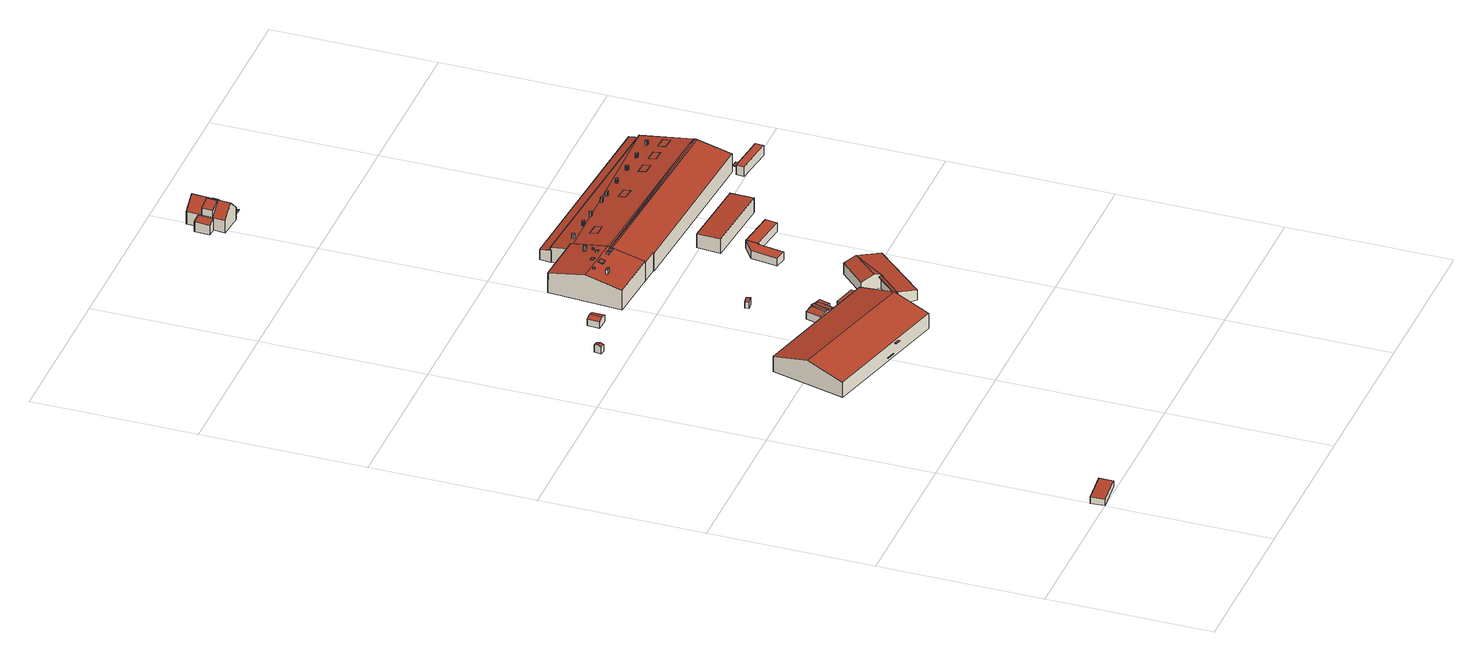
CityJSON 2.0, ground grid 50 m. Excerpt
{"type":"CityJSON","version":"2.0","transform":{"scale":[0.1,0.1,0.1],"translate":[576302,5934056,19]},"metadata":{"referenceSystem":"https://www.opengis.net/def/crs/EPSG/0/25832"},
"CityObjects":{
"building1":{"type":"Building","attributes":{"Grundfläche 2D":"42.146445","Grundhöhe NN":"19.862"},"geometry":[{"type":"Solid","lod":"3","boundaries":[[[[0,1,2,3]],[[4,5,3,2]],[[5,6,0,3]],[[6,7,1,0]],[[7,4,2,1]],[[7,6,5,4]]]],"semantics":{"surfaces":[{"type":"RoofSurface"},{"type":"WallSurface"},{"type":"GroundSurface"}],"values":[[0,1,1,1,1,2]]}}]},
"building2":{"type":"Building","attributes":{"Grundfläche 2D":"3.332562","Grundhöhe NN":"21.143"},"geometry":[{"type":"Solid","lod":"3","boundaries":[[[[8,9,10,11]],[[12,8,11,13]],[[13,11,10,14,15]],[[12,13,15,16]],[[9,8,12,16,17]],[[10,9,17,14]],[[15,14,17,16]]]],"semantics":{"surfaces":[{"type":"RoofSurface"},{"type":"WallSurface"},{"type":"GroundSurface"}],"values":[[0,0,1,1,1,1,2]]}}]},
"building3":{"type":"Building","attributes":{"Grundfläche 2D":"1010.955242","Grundhöhe NN":"20.908"},"children":["building3-1","building3-2"],"geometry":[{"type":"Solid","lod":"3","boundaries":[[[[18,19,20,21,22]],[[23,24,19,18]],[[25,26,27,28]],[[20,19,24,29,30]],[[27,31,32,22,21,20,30,33,28]],[[23,18,22,32,34]],[[24,23,34,29]],[[25,28,33,35]],[[26,25,35,36]],[[27,26,36,31]],[[32,31,36,35,33,30,29,34]]]],"semantics":{"surfaces":[{"type":"RoofSurface"},{"type":"WallSurface"},{"type":"GroundSurface"}],"values":[[0,0,0,1,1,1,1,1,1,1,2]]}}]},
"building3-1":{"type":"BuildingInstallation","parents":["building3"],"geometry":[{"type":"MultiSurface","lod":"3","boundaries":[[[37,38,39,40]],[[41,42,40,39]],[[42,43,37,40]],[[43,44,38,37]],[[44,41,39,38]],[[44,43,42,41]]],"semantics":{"surfaces":[{"type":"RoofSurface"},{"type":"WallSurface"},{"type":"OuterCeilingSurface"}],"values":[0,1,1,1,1,2]}}]},
"building3-2":{"type":"BuildingInstallation","parents":["building3"],"geometry":[{"type":"MultiSurface","lod":"3","boundaries":[[[45,46,47,48]],[[49,50,48,47]],[[51,49,47,46]],[[50,52,45,48]],[[52,51,46,45]],[[51,52,50,49]]],"semantics":{"surfaces":[{"type":"RoofSurface"},{"type":"WallSurface"},{"type":"OuterCeilingSurface"}],"values":[0,1,1,1,1,2]}}]},
"building4":{"type":"Building","attributes":{"Grundfläche 2D":"14.002115","Grundhöhe NN":"21.414"},"geometry":[{"type":"Solid","lod":"3","boundaries":[[[[53,54,55,56]],[[57,53,56,58]],[[58,56,55,59,60]],[[57,58,60,61]],[[54,53,57,61,62]],[[55,54,62,59]],[[60,59,62,61]]]],"semantics":{"surfaces":[{"type":"RoofSurface"},{"type":"WallSurface"},{"type":"GroundSurface"}],"values":[[0,0,1,1,1,1,2]]}}]},
"building5":{"type":"Building","attributes":{"Grundfläche 2D":"30.208873","Grundhöhe NN":"20.948"},"children":["building5-1"],"geometry":[{"type":"Solid","lod":"3","boundaries":[[[[63,64,65,66,67,68,69]],[[70,71,72,73,69,68]],[[64,63,69,73,72,74,75]],[[66,65,64,75,76]],[[71,70,68,67,66,76,77]],[[72,71,77,74]],[[76,75,74,77]]]],"semantics":{"surfaces":[{"type":"RoofSurface"},{"type":"WallSurface"},{"type":"GroundSurface"}],"values":[[0,0,1,1,1,1,2]]}}]},
"building5-1":{"type":"BuildingInstallation","parents":["building5"],"geometry":[{"type":"MultiSurface","lod":"3","boundaries":[[[78,79,80,81,82]],[[63,67,80,79]],[[68,70,81,80,67]],[[70,73,82,81]],[[63,79,78,82,73,69]]],"semantics":{"surfaces":[{"type":"RoofSurface"},{"type":"WallSurface"}],"values":[0,1,1,1,1]}}]},
"building6":{"type":"Building","attributes":{"Grundfläche 2D":"7.065862","Grundhöhe NN":"20.731"},"geometry":[{"type":"Solid","lod":"3","boundaries":[[[[83,84,85,86,87,88]],[[89,90,88,87]],[[90,91,83,88]],[[91,92,84,83]],[[92,93,85,84]],[[93,94,86,85]],[[94,89,87,86]],[[94,93,92,91,90,89]]]],"semantics":{"surfaces":[{"type":"RoofSurface"},{"type":"WallSurface"},{"type":"GroundSurface"}],"values":[[0,1,1,1,1,1,1,2]]}}]},
"building7":{"type":"Building","attributes":{"Grundfläche 2D":"2.699422","Grundhöhe NN":"20.708"},"geometry":[{"type":"Solid","lod":"3","boundaries":[[[[95,96,97,98]],[[99,100,98,97]],[[100,101,95,98]],[[101,102,96,95]],[[102,99,97,96]],[[102,101,100,99]]]],"semantics":{"surfaces":[{"type":"RoofSurface"},{"type":"WallSurface"},{"type":"GroundSurface"}],"values":[[0,1,1,1,1,2]]}}]},
"building8":{"type":"Building","attributes":{"Grundfläche 2D":"362.939874","Grundhöhe NN":"20.905"},"children":["building8-1","building8-2","building8-3","building8-4","building8-5","building8-6","building8-7","building8-8","building8-9","building8-10"],"geometry":[{"type":"Solid","lod":"3","boundaries":[[[[103,104,105,106,107,108]],[[107,106,109,110,108]],[[104,103,111,112]],[[113,114,109,106,105,104,112,115]],[[110,109,114,116]],[[111,103,108,110,116]],[[114,113,115,112,111,116]]]],"semantics":{"surfaces":[{"type":"RoofSurface"},{"type":"WallSurface"},{"type":"GroundSurface"}],"values":[[0,0,1,1,1,1,2]]}}]},
"building8-1":{"type":"BuildingInstallation","parents":["building8"],"geometry":[{"type":"MultiSurface","lod":"3","boundaries":[[[117,118,119,120]],[[120,119,121,122]],[[117,120,122,123]],[[118,117,123,124]],[[119,118,124,121]]],"semantics":{"surfaces":[{"type":"RoofSurface"},{"type":"WallSurface"}],"values":[0,1,1,1,1]}}]},
"building8-2":{"type":"BuildingInstallation","parents":["building8"],"geometry":[{"type":"MultiSurface","lod":"3","boundaries":[[[125,126,127,128]],[[128,127,129,130]],[[125,128,130,131]],[[126,125,131,132]],[[127,126,132,129]]],"semantics":{"surfaces":[{"type":"RoofSurface"},{"type":"WallSurface"}],"values":[0,1,1,1,1]}}]},
"building8-3":{"type":"BuildingInstallation","parents":["building8"],"geometry":[{"type":"MultiSurface","lod":"3","boundaries":[[[133,134,135,136]],[[136,135,137,138]],[[133,136,138,139]],[[134,133,139,140]],[[135,134,140,137]]],"semantics":{"surfaces":[{"type":"RoofSurface"},{"type":"WallSurface"}],"values":[0,1,1,1,1]}}]},
"building8-4":{"type":"BuildingInstallation","parents":["building8"],"geometry":[{"type":"MultiSurface","lod":"3","boundaries":[[[141,142,143,144]],[[144,143,145,146]],[[141,144,146,147]],[[142,141,147,148]],[[143,142,148,145]]],"semantics":{"surfaces":[{"type":"RoofSurface"},{"type":"WallSurface"}],"values":[0,1,1,1,1]}}]},
"building8-5":{"type":"BuildingInstallation","parents":["building8"],"geometry":[{"type":"MultiSurface","lod":"3","boundaries":[[[149,150,151,152]],[[153,154,152,151]],[[149,152,154,155]],[[155,156,150,149]],[[151,150,156,153]]],"semantics":{"surfaces":[{"type":"RoofSurface"},{"type":"WallSurface"}],"values":[0,1,1,1,1]}}]},
"building8-6":{"type":"BuildingInstallation","parents":["building8"],"geometry":[{"type":"MultiSurface","lod":"3","boundaries":[[[157,158,159,160]],[[160,159,161,162]],[[157,160,162,163]],[[158,157,163,164]],[[159,158,164,161]]],"semantics":{"surfaces":[{"type":"RoofSurface"},{"type":"WallSurface"}],"values":[0,1,1,1,1]}}]},
"building8-7":{"type":"BuildingInstallation","parents":["building8"],"geometry":[{"type":"MultiSurface","lod":"3","boundaries":[[[165,166,167,168]],[[168,167,169,170]],[[165,168,170,171]],[[166,165,171,172]],[[167,166,172,169]]],"semantics":{"surfaces":[{"type":"RoofSurface"},{"type":"WallSurface"}],"values":[0,1,1,1,1]}}]},
"building8-8":{"type":"BuildingInstallation","parents":["building8"],"geometry":[{"type":"MultiSurface","lod":"3","boundaries":[[[173,174,175,176]],[[177,178,176,175]],[[173,176,178,179]],[[179,180,174,173]],[[175,174,180,177]]],"semantics":{"surfaces":[{"type":"RoofSurface"},{"type":"WallSurface"}],"values":[0,1,1,1,1]}}]},
"building8-9":{"type":"BuildingInstallation","parents":["building8"],"geometry":[{"type":"MultiSurface","lod":"3","boundaries":[[[181,182,183,184]],[[184,183,185,186]],[[181,184,186,187]],[[182,181,187,188]],[[183,182,188,185]]],"semantics":{"surfaces":[{"type":"RoofSurface"},{"type":"WallSurface"}],"values":[0,1,1,1,1]}}]},
"building8-10":{"type":"BuildingInstallation","parents":["building8"],"geometry":[{"type":"MultiSurface","lod":"3","boundaries":[[[189,190,191,192]],[[192,191,193,194]],[[189,192,194,195]],[[190,189,195,196]],[[191,190,196,193]]],"semantics":{"surfaces":[{"type":"RoofSurface"},{"type":"WallSurface"}],"values":[0,1,1,1,1]}}]},
"building9":{"type":"Building","attributes":{"Grundfläche 2D":"195.399644","Grundhöhe NN":"20.167"},"children":["building9-1"],"geometry":[{"type":"Solid","lod":"3","boundaries":[[[[197,198,199,200,201,202]],[[200,203,204,205]],[[205,201,200]],[[199,198,206,207]],[[203,200,199,207,208]],[[204,203,208,209]],[[209,210,211,212,201,205,204]],[[211,210,213,214,197,202,201,212]],[[198,197,214,206]],[[213,210,209,208,207,206,214]]]],"semantics":{"surfaces":[{"type":"RoofSurface"},{"type":"WallSurface"},{"type":"GroundSurface"}],"values":[[0,0,0,1,1,1,1,1,1,2]]}}]},
"building9-1":{"type":"BuildingInstallation","parents":["building9"],"geometry":[{"type":"MultiSurface","lod":"3","boundaries":[[[215,202,216,212,217,218]],[[216,202,219,211,212]],[[218,217,220,221]],[[215,218,221,222]],[[202,215,222,219]],[[212,211,220,217]],[[222,221,220,211,219]]],"semantics":{"surfaces":[{"type":"RoofSurface"},{"type":"WallSurface"},{"type":"OuterCeilingSurface"}],"values":[0,1,1,1,1,1,2]}}]},
"building10":{"type":"Building","attributes":{"Grundfläche 2D":"38.367007","Grundhöhe NN":"20.941"},"geometry":[{"type":"Solid","lod":"3","boundaries":[[[[223,224,225,226,227,228,229]],[[227,226,230,231]],[[228,227,231,232]],[[229,228,232,233]],[[234,224,223,229,233,235]],[[225,224,234,236]],[[226,225,236,230]],[[236,234,235,233,232,231,230]]]],"semantics":{"surfaces":[{"type":"RoofSurface"},{"type":"WallSurface"},{"type":"GroundSurface"}],"values":[[0,1,1,1,1,1,1,2]]}}]},
"building11":{"type":"Building","attributes":{"Grundfläche 2D":"43.555384","Grundhöhe NN":"20.640"},"geometry":[{"type":"Solid","lod":"3","boundaries":[[[[237,238,223,239]],[[240,241,239,223]],[[241,242,237,239]],[[242,243,238,237]],[[243,240,223,238]],[[243,242,241,240]]]],"semantics":{"surfaces":[{"type":"RoofSurface"},{"type":"WallSurface"},{"type":"GroundSurface"}],"values":[[0,1,1,1,1,2]]}}]},
"building12":{"type":"Building","attributes":{"Grundfläche 2D":"100.369140","Grundhöhe NN":"21.172"},"children":["building12-1","building12-2","building12-3","building12-4","building12-5","building12-6"],"geometry":[{"type":"Solid","lod":"3","boundaries":[[[[244,245,246,247]],[[248,249,250,251,252,253,254,255]],[[256,247,246,257,258,259,254,253,252,260,261]],[[262,263,264,265,266,267]],[[245,244,256,257]],[[245,257,246]],[[247,256,244]],[[251,250,249,248,255,268,269,270]],[[252,251,270,271]],[[260,252,271,272]],[[263,262,273,274,259,258,257,256,261,260,272,275,265,264]],[[268,255,254,259,274]],[[266,265,275,276]],[[267,266,276,277]],[[262,267,277,273]],[[277,276,275,272,271,270,269,268,274,273]]]],"semantics":{"surfaces":[{"type":"RoofSurface"},{"type":"WallSurface"},{"type":"GroundSurface"}],"values":[[0,0,0,0,1,1,1,1,1,1,1,1,1,1,1,2]]}}]},
"building12-1":{"type":"BuildingInstallation","parents":["building12"],"geometry":[{"type":"MultiSurface","lod":"3","boundaries":[[[278,279,280,281]],[[280,279,282,283]],[[281,280,283,284]],[[278,281,284,285]],[[279,278,285,282]]],"semantics":{"surfaces":[{"type":"RoofSurface"},{"type":"WallSurface"}],"values":[0,1,1,1,1]}}]},
"building12-2":{"type":"BuildingInstallation","parents":["building12"],"geometry":[{"type":"MultiSurface","lod":"3","boundaries":[[[286,287,288,289,290,291]],[[289,288,287,292,293]],[[287,286,291,294,295,292]],[[293,296,290,289]],[[296,294,291,290]]],"semantics":{"surfaces":[{"type":"RoofSurface"},{"type":"WallSurface"}],"values":[0,1,1,1,1]}}]},
"building12-3":{"type":"BuildingInstallation","parents":["building12"],"geometry":[{"type":"MultiSurface","lod":"3","boundaries":[[[297,298,299,300]],[[299,298,301,302]],[[300,299,302,303]],[[303,304,297,300]],[[304,301,298,297]]],"semantics":{"surfaces":[{"type":"RoofSurface"},{"type":"WallSurface"}],"values":[0,1,1,1,1]}}]},
"building12-4":{"type":"BuildingInstallation","parents":["building12"],"geometry":[{"type":"MultiSurface","lod":"3","boundaries":[[[305,306,307,308,309,310]],[[306,305,311,312]],[[313,310,309,308,314,315]],[[305,310,313,311]],[[314,308,307,306,312,316]]],"semantics":{"surfaces":[{"type":"RoofSurface"},{"type":"WallSurface"}],"values":[0,1,1,1,1]}}]},
"building12-5":{"type":"BuildingInstallation","parents":["building12"],"geometry":[{"type":"MultiSurface","lod":"3","boundaries":[[[317,318,319,320]],[[321,322,320,319]],[[322,323,317,320]],[[323,324,318,317]],[[324,321,319,318]],[[324,323,322,321]]],"semantics":{"surfaces":[{"type":"RoofSurface"},{"type":"WallSurface"},{"type":"OuterCeilingSurface"}],"values":[0,1,1,1,1,2]}}]},
"building12-6":{"type":"BuildingInstallation","parents":["building12"],"geometry":[{"type":"MultiSurface","lod":"3","boundaries":[[[325,326,327,328]],[[329,330,328,327]],[[330,331,325,328]],[[331,332,326,325]],[[332,329,327,326]],[[332,331,330,329]]],"semantics":{"surfaces":[{"type":"RoofSurface"},{"type":"WallSurface"},{"type":"OuterCeilingSurface"}],"values":[0,1,1,1,1,2]}}]},
"building13":{"type":"Building","attributes":{"Grundfläche 2D":"164.582703","Grundhöhe NN":"20.573"},"geometry":[{"type":"Solid","lod":"3","boundaries":[[[[333,334,335,336]],[[337,338,336,335]],[[338,339,333,336]],[[339,340,334,333]],[[340,337,335,334]],[[340,339,338,337]]]],"semantics":{"surfaces":[{"type":"RoofSurface"},{"type":"WallSurface"},{"type":"GroundSurface"}],"values":[[0,1,1,1,1,2]]}}]},
"building14":{"type":"Building","attributes":{"Grundfläche 2D":"1967.880481","Grundhöhe NN":"20.336"},"children":["building14-1","building14-2","building14-3","building14-4","building14-5","building14-6","building14-7","building14-8","building14-9","building14-10","building14-11","building14-12","building14-13","building14-14","building14-15","building14-16"],"geometry":[{"type":"MultiSurface","lod":"3","boundaries":[[[341,342,343]],[[342,341,344]],[[344,341,344,345]],[[346,342,344,345]],[[345,347,348]],[[349,350,351,348,352,353]],[[348,351,354]],[[348,354,345]],[[349,351,354]],[[350,345,351]],[[345,354,351]],[[345,350,355,346]],[[355,356,357,346]],[[358,342,346]],[[359,360,361,362,363,364,365]],[[350,352,348,347,366,367,362,361,360,359,356]],[[350,349,352]],[[358,368,369,370,371,343,342]],[[372,373,374]],[[375,376,374,377]],[[372,374,376]],[[378,377,379]],[[375,377,378]],[[380,381,382,383]],[[341,344,347,345,344,341,343]],[[356,355,350]],[[357,346,358,346,357,356]],[[359,365,384,385]],[[386,387,368,358,346,357,356,359,385,388]],[[369,368,387,389]],[[370,369,389,390]],[[371,370,390,391]],[[392,393,394,379,377,362,367,344,341,343,371,391,395]],[[367,366,344]],[[366,347,344]],[[362,377,374,363]],[[396,384,365,364,363,374,373]],[[380,397,398,381]],[[382,381,398,399]],[[383,382,399,400]],[[380,383,400,397]],[[378,379,394,401]],[[375,378,401,402]],[[376,375,402,403]],[[372,376,403,404]],[[373,372,404,396]],[[404,403,402,401,394,393,392,395,391,390,389,387,386,388,385,384,396]],[[398,397,400,399]]],"semantics":{"surfaces":[{"type":"RoofSurface"},{"type":"WallSurface"},{"type":"GroundSurface"}],"values":[0,0,0,0,0,0,0,0,0,0,0,0,0,0,0,0,0,0,0,0,0,0,0,0,1,1,1,1,1,1,1,1,1,1,1,1,1,1,1,1,1,1,1,1,1,1,2,2]}}]},
"building14-1":{"type":"BuildingInstallation","parents":["building14"],"geometry":[{"type":"MultiSurface","lod":"3","boundaries":[[[405,406,407,408,409,410,411,412,413,414,415,416]],[[409,408,417,418]],[[410,409,418,419]],[[411,410,419,420]],[[412,411,420,421]],[[413,412,421,422]],[[414,413,422,423]],[[415,414,423,424]],[[416,415,424,425]],[[405,416,425,426]],[[406,405,426,427]],[[407,406,427,428]],[[408,407,428,417]]],"semantics":{"surfaces":[{"type":"RoofSurface"},{"type":"WallSurface"}],"values":[0,1,1,1,1,1,1,1,1,1,1,1,1]}}]},
"building14-2":{"type":"BuildingInstallation","parents":["building14"],"geometry":[{"type":"MultiSurface","lod":"3","boundaries":[[[429,430,431,432]],[[432,431,433,434]],[[429,432,434,435]],[[430,429,435,436]],[[431,430,436,433]]],"semantics":{"surfaces":[{"type":"RoofSurface"},{"type":"WallSurface"}],"values":[0,1,1,1,1]}}]},
"building14-3":{"type":"BuildingInstallation","parents":["building14"],"geometry":[{"type":"MultiSurface","lod":"3","boundaries":[[[437,438,439,440]],[[440,439,441,442]],[[437,440,442,443]],[[438,437,443,444]],[[439,438,444,441]]],"semantics":{"surfaces":[{"type":"RoofSurface"},{"type":"WallSurface"}],"values":[0,1,1,1,1]}}]},
"building14-4":{"type":"BuildingInstallation","parents":["building14"],"geometry":[{"type":"MultiSurface","lod":"3","boundaries":[[[445,446,447,448]],[[448,447,449,450]],[[445,448,450,451]],[[446,445,451,452]],[[447,446,452,449]]],"semantics":{"surfaces":[{"type":"RoofSurface"},{"type":"WallSurface"}],"values":[0,1,1,1,1]}}]},
"building14-5":{"type":"BuildingInstallation","parents":["building14"],"geometry":[{"type":"MultiSurface","lod":"3","boundaries":[[[453,454,455,456,457,458,459,460,461,462,463,464]],[[360,465,453,464]],[[464,463,466,360]],[[465,467,454,453]],[[467,468,455,454]],[[468,469,456,455]],[[469,470,457,456]],[[470,471,458,457]],[[471,472,459,458]],[[472,473,460,459]],[[473,474,461,460]],[[474,475,462,461]],[[475,466,463,462]]],"semantics":{"surfaces":[{"type":"RoofSurface"},{"type":"WallSurface"}],"values":[0,1,1,1,1,1,1,1,1,1,1,1,1]}}]},
"building14-6":{"type":"BuildingInstallation","parents":["building14"],"geometry":[{"type":"MultiSurface","lod":"3","boundaries":[[[476,477,478,479]],[[479,478,480,481]],[[476,479,481,482]],[[477,476,482,483]],[[478,477,483,480]]],"semantics":{"surfaces":[{"type":"RoofSurface"},{"type":"WallSurface"}],"values":[0,1,1,1,1]}}]},
"building14-7":{"type":"BuildingInstallation","parents":["building14"],"geometry":[{"type":"MultiSurface","lod":"3","boundaries":[[[484,485,486,487,488,489,490,491,492,493,494,495]],[[490,489,496,497]],[[491,490,497,498]],[[492,491,498,499]],[[493,492,499,500]],[[494,493,500,501]],[[495,494,501,502]],[[484,495,502,503]],[[485,484,503,504]],[[486,485,504,505]],[[487,486,505,506]],[[488,487,506,507]],[[489,488,507,496]]],"semantics":{"surfaces":[{"type":"RoofSurface"},{"type":"WallSurface"}],"values":[0,1,1,1,1,1,1,1,1,1,1,1,1]}}]},
"building14-8":{"type":"BuildingInstallation","parents":["building14"],"geometry":[{"type":"MultiSurface","lod":"3","boundaries":[[[508,509,510,511,512,513,514,515,516,517,518,519,520]],[[521,522,514,513]],[[522,523,515,514]],[[523,524,516,515]],[[525,518,517,516,524,361]],[[525,526,519,518]],[[526,527,520,519]],[[527,528,508,520]],[[528,529,509,508]],[[529,530,510,509]],[[530,531,511,510]],[[512,511,531,532]],[[532,521,513,512]]],"semantics":{"surfaces":[{"type":"RoofSurface"},{"type":"WallSurface"}],"values":[0,1,1,1,1,1,1,1,1,1,1,1,1]}}]},
"building14-9":{"type":"BuildingInstallation","parents":["building14"],"geometry":[{"type":"MultiSurface","lod":"3","boundaries":[[[533,534,535,536,537,538,539,540,541,542,543,544]],[[538,537,545,546]],[[539,538,546,547]],[[540,539,547,548]],[[541,540,548,549]],[[542,541,549,550]],[[543,542,550,551]],[[544,543,551,552]],[[533,544,552,553]],[[534,533,553,554]],[[535,534,554,555]],[[536,535,555,556]],[[537,536,556,545]]],"semantics":{"surfaces":[{"type":"RoofSurface"},{"type":"WallSurface"}],"values":[0,1,1,1,1,1,1,1,1,1,1,1,1]}}]},
"building14-10":{"type":"BuildingInstallation","parents":["building14"],"geometry":[{"type":"MultiSurface","lod":"3","boundaries":[[[557,558,559,560,561,562,563,564,565,566,567,568]],[[563,562,569,570]],[[564,563,570,571]],[[565,564,571,572]],[[566,565,572,573]],[[567,566,573,574]],[[568,567,574,575]],[[557,568,575,576]],[[558,557,576,577]],[[559,558,577,578]],[[560,559,578,579]],[[561,560,579,580]],[[562,561,580,569]]],"semantics":{"surfaces":[{"type":"RoofSurface"},{"type":"WallSurface"}],"values":[0,1,1,1,1,1,1,1,1,1,1,1,1]}}]},
"building14-11":{"type":"BuildingInstallation","parents":["building14"],"geometry":[{"type":"MultiSurface","lod":"3","boundaries":[[[581,582,583,584,585,586,587,588,589,590,591,592]],[[588,587,593,594]],[[589,588,594,595]],[[590,589,595,596]],[[591,590,596,597]],[[592,591,597,598]],[[581,592,598,599]],[[582,581,599,600]],[[583,582,600,601]],[[584,583,601,602]],[[585,584,602,603]],[[586,585,603,604]],[[587,586,604,593]]],"semantics":{"surfaces":[{"type":"RoofSurface"},{"type":"WallSurface"}],"values":[0,1,1,1,1,1,1,1,1,1,1,1,1]}}]},
"building14-12":{"type":"BuildingInstallation","parents":["building14"],"geometry":[{"type":"MultiSurface","lod":"3","boundaries":[[[605,606,607,608,609,610,611,612,613,614,615,616]],[[614,613,617,618]],[[615,614,618,619]],[[616,615,619,620]],[[605,616,620,621]],[[606,605,621,622]],[[607,606,622,623]],[[608,607,623,624]],[[609,608,624,625]],[[610,609,625,626]],[[611,610,626,627]],[[612,611,627,628]],[[613,612,628,617]]],"semantics":{"surfaces":[{"type":"RoofSurface"},{"type":"WallSurface"}],"values":[0,1,1,1,1,1,1,1,1,1,1,1,1]}}]},
"building14-13":{"type":"BuildingInstallation","parents":["building14"],"geometry":[{"type":"MultiSurface","lod":"3","boundaries":[[[629,630,631,632,633,634,635,636,637,638,639,640]],[[634,633,641,642]],[[635,634,642,643]],[[636,635,643,644]],[[637,636,644,645]],[[638,637,645,646]],[[639,638,646,647]],[[640,639,647,648]],[[629,640,648,649]],[[630,629,649,650]],[[631,630,650,651]],[[632,631,651,652]],[[633,632,652,641]]],"semantics":{"surfaces":[{"type":"RoofSurface"},{"type":"WallSurface"}],"values":[0,1,1,1,1,1,1,1,1,1,1,1,1]}}]},
"building14-14":{"type":"BuildingInstallation","parents":["building14"],"geometry":[{"type":"MultiSurface","lod":"3","boundaries":[[[653,654,655,656]],[[656,655,657,658]],[[653,656,658,659]],[[654,653,659,660]],[[655,654,660,657]]],"semantics":{"surfaces":[{"type":"RoofSurface"},{"type":"WallSurface"}],"values":[0,1,1,1,1]}}]},
"building14-15":{"type":"BuildingInstallation","parents":["building14"],"geometry":[{"type":"MultiSurface","lod":"3","boundaries":[[[661,662,663,664]],[[665,666,664,663]],[[666,667,661,664]],[[667,668,662,661]],[[668,665,663,662]],[[668,667,666,665]]],"semantics":{"surfaces":[{"type":"RoofSurface"},{"type":"WallSurface"},{"type":"OuterCeilingSurface"}],"values":[0,1,1,1,1,2]}}]},
"building14-16":{"type":"BuildingInstallation","parents":["building14"],"geometry":[{"type":"MultiSurface","lod":"3","boundaries":[[[669,670,671,672]],[[670,669,673,674]],[[671,670,674,675]],[[672,671,675,676]],[[676,673,669,672]],[[674,673,676,675]]],"semantics":{"surfaces":[{"type":"RoofSurface"},{"type":"WallSurface"},{"type":"OuterCeilingSurface"}],"values":[0,1,1,1,1,2]}}]}
},
"vertices":[
[104,10,28],[100,53,30],[2,44,30],[6,1,28],[2,44,9],[6,1,9],[104,10,9],[100,53,9],
[261,1583,47],[262,1593,44],[247,1595,44],[246,1585,47],[259,1572,44],[244,1574,44],[247,1595,21],[244,1574,21],[259,1572,21],[262,1593,21],
[294,981,98],[703,870,98],[734,984,69],[664,1003,69],[324,1094,69],[264,867,69],[673,758,69],[738,1010,52],[670,1028,52],[664,1003,52],[732,985,52],[673,758,19],[734,984,19],[664,1003,19],[324,1094,19],[732,985,19],[264,867,19],[738,1010,19],[670,1028,19],
[475,807,33],[500,801,33],[501,804,33],[475,811,33],[501,804,31],[475,811,31],[475,807,31],[500,801,31],
[507,795,64],[523,791,64],[524,798,64],[509,802,64],[524,798,62],[509,802,62],[523,791,62],[507,795,62],
[378,1618,52],[397,1617,46],[399,1655,46],[380,1656,52],[360,1619,46],[362,1657,46],[399,1655,24],[362,1657,24],[360,1619,24],[397,1617,24],
[624,1038,48],[648,1031,44],[655,1056,44],[662,1080,44],[638,1087,48],[634,1088,49],[619,1040,49],[629,1089,48],[605,1096,44],[591,1048,44],[615,1041,48],[591,1048,19],[648,1031,19],[662,1080,19],[605,1096,19],
[619,1040,52],[624,1038,52],[638,1087,52],[629,1089,52],[615,1041,52],
[683,1084,38],[658,1091,38],[655,1082,38],[662,1080,38],[655,1056,38],[673,1051,38],[655,1056,17],[673,1051,17],[683,1084,17],[658,1091,17],[655,1082,17],[662,1080,17],
[605,1264,37],[626,1267,39],[624,1280,38],[603,1277,37],[624,1280,17],[603,1277,17],[605,1264,17],[626,1267,17],
[477,1594,84],[637,1583,84],[645,1693,105],[645,1695,105],[575,1700,105],[485,1706,105],[653,1808,84],[492,1819,84],[477,1594,19],[637,1583,19],[645,1695,19],[653,1808,19],[645,1693,19],[492,1819,19],
[633,1678,107],[634,1686,107],[625,1687,107],[624,1678,107],[625,1687,104],[624,1678,102],[633,1678,102],[634,1686,104],
[616,1679,107],[617,1688,107],[607,1688,107],[607,1680,107],[607,1688,104],[607,1680,102],[616,1679,102],[617,1688,104],
[626,1730,103],[626,1735,103],[622,1734,103],[622,1730,103],[622,1734,98],[622,1730,99],[626,1730,99],[626,1735,98],
[612,1721,103],[612,1714,105],[618,1713,105],[618,1721,103],[618,1713,102],[618,1721,101],[612,1721,101],[612,1714,102],
[533,1652,112],[533,1658,112],[521,1659,112],[521,1653,112],[521,1659,97],[521,1653,96],[533,1652,96],[533,1658,97],
[622,1758,101],[622,1752,101],[626,1752,101],[626,1757,101],[626,1752,95],[626,1757,94],[622,1758,94],[622,1752,95],
[526,1691,109],[527,1697,109],[523,1697,109],[523,1691,109],[523,1697,104],[523,1691,103],[526,1691,103],[527,1697,104],
[567,1720,104],[567,1711,106],[576,1711,106],[577,1720,104],[576,1711,103],[577,1720,102],[567,1720,102],[567,1711,103],
[574,1679,104],[575,1693,107],[560,1694,107],[559,1680,104],[560,1694,104],[559,1680,101],[574,1679,101],[575,1693,104],
[613,1757,111],[613,1751,111],[621,1751,111],[621,1757,111],[621,1751,95],[621,1757,94],[613,1757,94],[613,1751,95],
[763,882,58],[809,840,45],[952,996,45],[892,1050,63],[832,956,58],[763,883,58],[863,1077,49],[788,998,49],[817,970,63],[809,840,12],[952,996,12],[863,1077,12],[788,998,12],[832,956,12],[832,956,50],[832,956,57],[763,883,12],[763,882,12],
[762,884,56],[768,888,57],[828,960,52],[764,892,52],[763,883,50],[828,960,50],[764,892,50],[762,884,50],
[888,1373,45],[888,1375,45],[843,1342,45],[830,1261,45],[866,1255,45],[880,1336,45],[883,1335,45],[830,1261,19],[866,1255,19],[880,1336,19],[883,1335,19],[888,1375,19],[888,1373,19],[843,1342,19],
[999,1321,45],[1004,1358,45],[884,1336,45],[888,1373,16],[884,1336,16],[999,1321,16],[1004,1358,16],
[476,2836,87],[474,2803,87],[509,2800,98],[511,2834,98],[545,2760,63],[547,2784,63],[550,2825,63],[553,2877,63],[516,2880,100],[511,2800,100],[508,2762,100],[545,2759,63],[476,2836,63],[474,2803,63],[474,2800,63],[471,2764,63],[479,2882,63],[477,2846,63],[474,2800,60],[474,2803,60],[476,2836,60],[477,2846,60],[450,2848,55],[446,2802,55],[545,2759,22],[545,2760,22],[553,2877,22],[516,2880,22],[479,2882,22],[474,2800,22],[471,2764,22],[477,2846,22],[450,2848,22],[446,2802,22],
[534,2828,80],[528,2828,86],[528,2822,86],[534,2822,80],[528,2828,85],[528,2822,85],[534,2822,79],[534,2828,79],
[531,2813,82],[527,2813,86],[527,2810,86],[527,2808,86],[533,2808,79],[533,2813,80],[527,2813,85],[527,2808,85],[533,2813,79],[531,2813,81],[533,2808,78],
[537,2831,77],[537,2839,77],[528,2839,87],[528,2831,86],[537,2839,76],[528,2839,86],[528,2831,85],[537,2831,76],
[535,2798,77],[526,2798,86],[526,2793,86],[526,2791,86],[533,2790,78],[534,2790,77],[535,2798,76],[526,2798,85],[534,2790,76],[526,2791,85],[533,2790,77],[526,2793,85],
[582,2823,52],[583,2841,52],[551,2843,59],[550,2825,59],[551,2843,50],[550,2825,50],[582,2823,50],[583,2841,50],
[571,2758,39],[572,2782,39],[547,2784,41],[545,2760,41],[547,2784,37],[545,2760,37],[571,2758,37],[572,2782,37],
[849,1506,60],[843,1433,64],[1068,1414,65],[1074,1487,61],[1068,1414,16],[1074,1487,16],[849,1506,16],[843,1433,16],
[1255,1649,92],[1252,1648,92],[1255,1648,92],[1255,1652,93],[1255,1653,93],[645,1693,93],[1255,1654,93],[1248,1659,92],[1235,1660,92],[1234,1660,92],[1251,1654,93],[1243,1659,92],[1238,1659,92],[1252,1654,93],[1232,1660,92],[645,1700,92],[645,1695,93],[644,1688,92],[653,1808,71],[776,1811,69],[821,1812,68],[1267,1823,61],[648,1867,61],[648,1864,62],[644,1809,71],[1255,1656,93],[1255,1658,92],[637,1586,73],[700,1581,73],[700,1578,72],[1247,1541,72],[647,1864,53],[648,1864,53],[648,1867,53],[1270,1855,47],[649,1899,47],[1267,1823,53],[1268,1820,53],[1267,1820,53],[1237,1526,46],[1235,1502,46],[1354,1487,46],[1357,1512,46],[644,1809,13],[653,1808,13],[645,1693,13],[637,1586,13],[645,1695,13],[700,1581,13],[700,1578,13],[1247,1541,13],[1255,1649,13],[1255,1652,13],[1267,1820,13],[1255,1648,13],[648,1864,13],[1237,1526,13],[1235,1502,13],[1354,1487,13],[1357,1512,13],[1268,1820,13],[1270,1855,13],[649,1899,13],[647,1864,13],
[1083,1794,82],[1081,1796,82],[1079,1798,82],[1077,1797,82],[1076,1796,82],[1074,1794,82],[1075,1792,82],[1076,1790,82],[1077,1789,82],[1080,1789,82],[1082,1791,82],[1083,1792,82],[1077,1797,68],[1076,1796,68],[1074,1794,69],[1075,1792,69],[1076,1790,69],[1077,1789,70],[1080,1789,70],[1082,1791,69],[1083,1792,69],[1083,1794,69],[1081,1796,68],[1079,1798,68],
[933,1767,76],[931,1744,81],[966,1741,81],[968,1764,77],[966,1741,80],[968,1764,76],[933,1767,75],[931,1744,80],
[1210,1748,77],[1208,1725,81],[1243,1722,81],[1245,1746,77],[1243,1722,80],[1245,1746,76],[1210,1748,76],[1208,1725,80],
[1072,1757,77],[1071,1734,81],[1105,1732,81],[1106,1755,77],[1105,1732,80],[1106,1755,76],[1072,1757,76],[1071,1734,80],
[778,1813,83],[778,1815,83],[777,1817,83],[775,1818,83],[773,1819,83],[771,1818,83],[770,1816,83],[770,1814,83],[770,1812,83],[772,1810,83],[775,1810,83],[776,1811,83],[778,1813,69],[775,1810,69],[778,1815,68],[777,1817,68],[775,1818,68],[773,1819,68],[771,1818,68],[770,1816,68],[770,1814,69],[770,1812,69],[772,1810,69],
[1142,1752,77],[1141,1729,81],[1175,1727,81],[1177,1750,77],[1175,1727,80],[1177,1750,76],[1142,1752,76],[1141,1729,80],
[700,1818,83],[701,1816,83],[703,1815,83],[705,1815,83],[707,1816,83],[708,1818,83],[708,1820,83],[707,1822,83],[705,1823,83],[703,1823,83],[701,1822,83],[700,1820,83],[708,1818,69],[708,1820,68],[707,1822,68],[705,1823,68],[703,1823,68],[701,1822,68],[700,1820,68],[700,1818,69],[701,1816,69],[703,1815,69],[705,1815,69],[707,1816,69],
[825,1806,83],[827,1807,83],[828,1808,83],[829,1811,83],[828,1813,83],[827,1814,83],[825,1815,83],[822,1814,83],[821,1813,83],[821,1812,83],[820,1811,83],[821,1809,83],[822,1807,83],[827,1814,68],[825,1815,68],[822,1814,68],[821,1813,68],[820,1811,69],[821,1809,69],[822,1807,69],[825,1806,69],[827,1807,69],[828,1808,69],[829,1811,68],[828,1813,68],
[908,1805,82],[908,1807,82],[907,1809,82],[905,1810,82],[903,1810,82],[901,1809,82],[900,1807,82],[900,1804,82],[901,1802,82],[903,1801,82],[905,1801,82],[907,1803,82],[903,1810,68],[901,1809,68],[900,1807,68],[900,1804,69],[901,1802,69],[903,1801,69],[905,1801,69],[907,1803,69],[908,1805,69],[908,1807,68],[907,1809,68],[905,1810,68],
[1151,1786,82],[1152,1788,82],[1152,1790,82],[1151,1792,82],[1149,1793,82],[1147,1793,82],[1145,1792,82],[1144,1790,82],[1144,1787,82],[1145,1786,82],[1147,1785,82],[1149,1785,82],[1147,1793,68],[1145,1792,68],[1144,1790,69],[1144,1787,69],[1145,1786,70],[1147,1785,70],[1149,1785,70],[1151,1786,69],[1152,1788,69],[1152,1790,69],[1151,1792,68],[1149,1793,68],
[1010,1794,82],[1012,1796,82],[1013,1797,82],[1013,1799,82],[1011,1801,82],[1009,1802,82],[1007,1802,82],[1006,1801,82],[1005,1798,82],[1005,1796,82],[1006,1795,82],[1008,1794,82],[1007,1802,68],[1006,1801,68],[1005,1798,69],[1005,1796,69],[1006,1795,69],[1008,1794,70],[1010,1794,69],[1012,1796,69],[1013,1797,69],[1013,1799,68],[1011,1801,68],[1009,1802,68],
[1215,1780,82],[1217,1780,82],[1219,1780,82],[1221,1782,82],[1221,1784,82],[1221,1786,82],[1219,1787,82],[1217,1788,82],[1215,1788,82],[1213,1786,82],[1213,1784,82],[1213,1782,82],[1215,1788,68],[1213,1786,69],[1213,1784,69],[1213,1782,69],[1215,1780,70],[1217,1780,70],[1219,1780,70],[1221,1782,69],[1221,1784,69],[1221,1786,69],[1219,1787,68],[1217,1788,68],
[942,1800,82],[943,1802,82],[942,1805,82],[941,1806,82],[939,1807,82],[937,1807,82],[935,1806,82],[934,1804,82],[934,1802,82],[936,1800,82],[938,1799,82],[940,1799,82],[939,1807,68],[937,1807,68],[935,1806,68],[934,1804,69],[934,1802,69],[936,1800,69],[938,1799,69],[940,1799,69],[942,1800,69],[943,1802,69],[942,1805,68],[941,1806,68],
[733,1780,76],[731,1757,81],[766,1755,81],[767,1778,76],[766,1755,80],[767,1778,75],[733,1780,75],[731,1757,80],
[1275,1559,45],[1279,1620,45],[1253,1622,45],[1249,1561,45],[1253,1622,43],[1249,1561,43],[1275,1559,43],[1279,1620,43],
[1255,1524,42],[1256,1534,42],[1236,1536,42],[1235,1526,42],[1255,1524,40],[1256,1534,40],[1236,1536,40],[1235,1526,40]
]}
